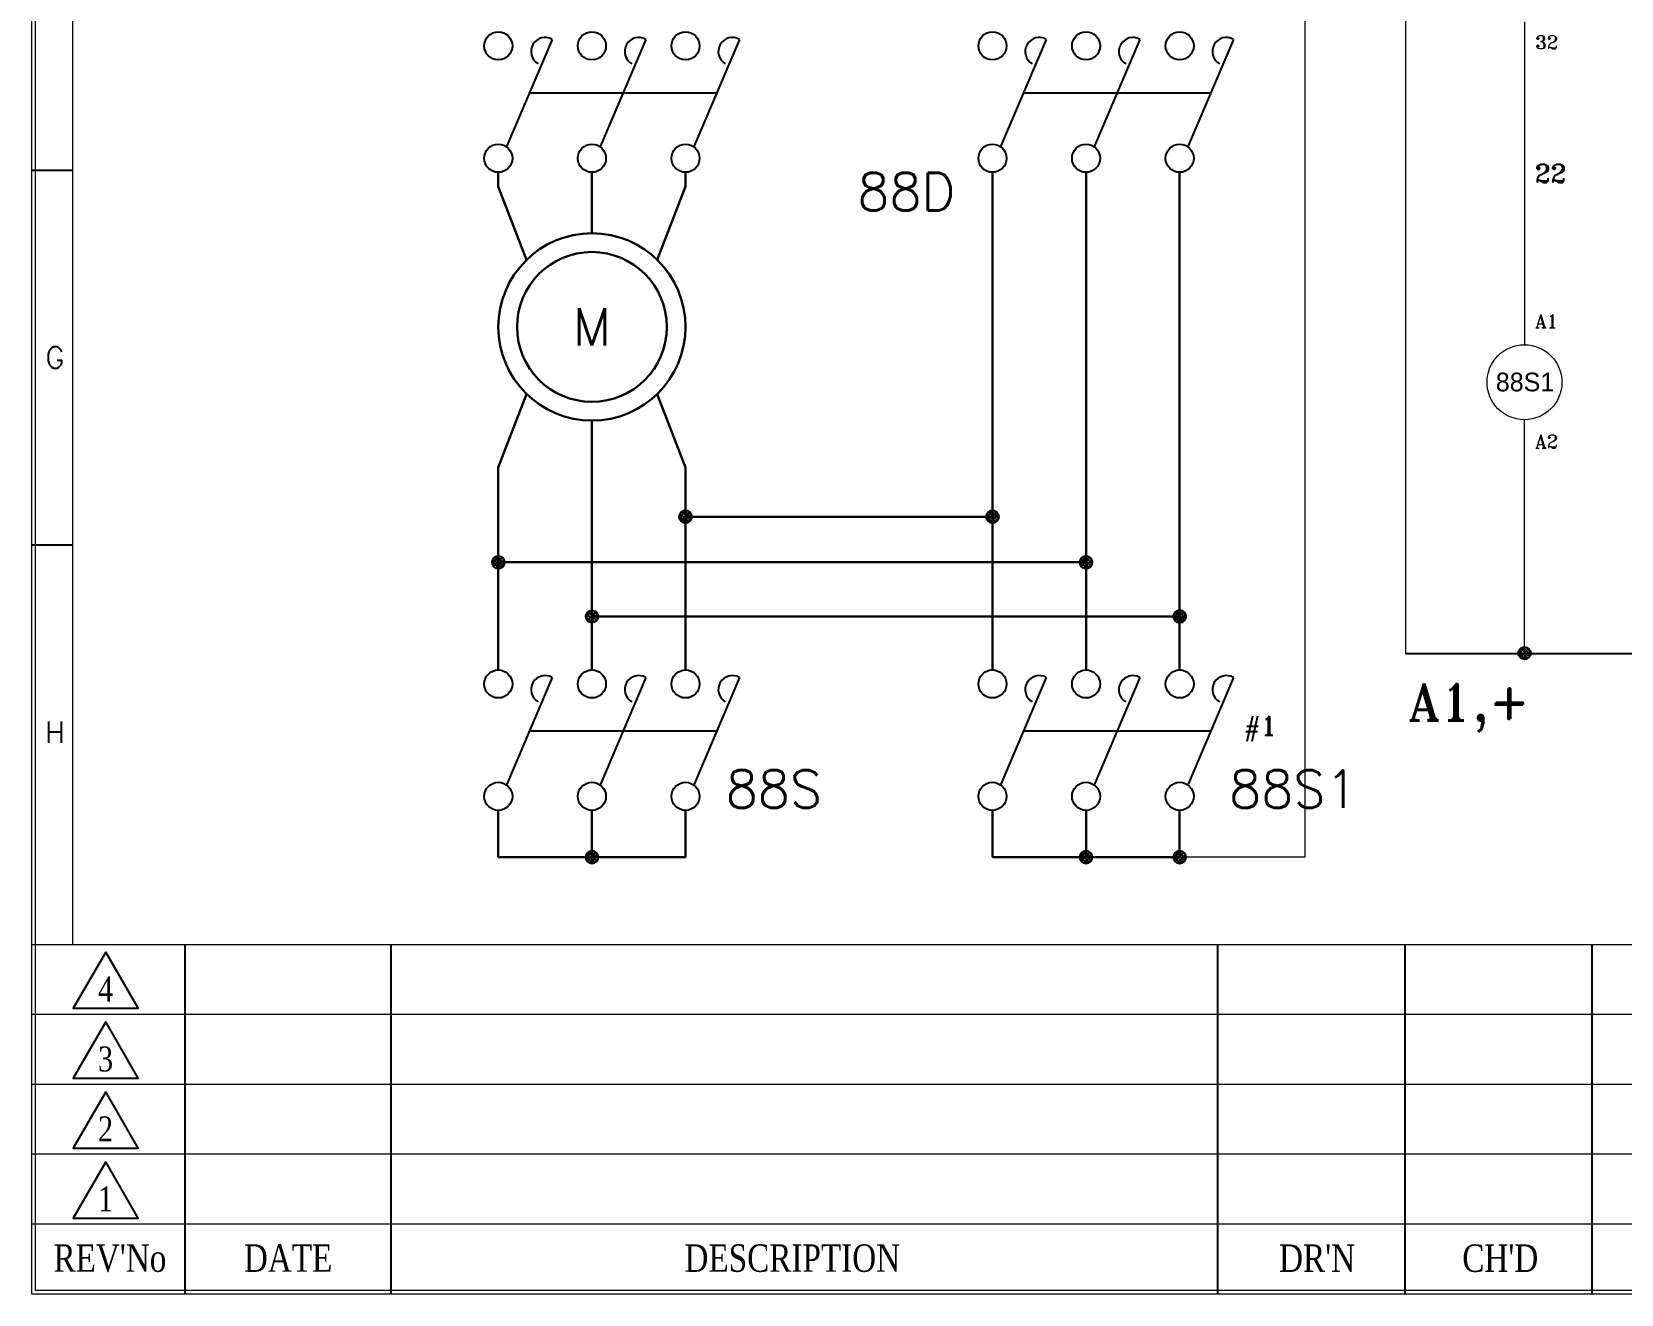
# Model space of a CAD drawing. Header units: millimetres. Extents: x 107 to 2900, y 85 to 3996.
# Drawn here: x 114.6 to 389.6, y 101.8 to 320.1 of the extents above; entities that cross this region are included whole.
import ezdxf
from ezdxf.enums import TextEntityAlignment as Align
from ezdxf.lldxf.tags import DXFTag

# ---------------------------------------------------------------- set-up
doc = ezdxf.new("R2010")
doc.units = ezdxf.units.MM
for name, color, linetype in [('1', 1, 'CENTER'), ('10', 1, 'Continuous'), ('20', 2, 'Continuous'), ('30', 3, 'Continuous'), ('40', 4, 'Continuous'), ('70', 7, 'Continuous')]:
    doc.layers.add(name, color=color, linetype=linetype)
doc.styles.add('SIMPLEX', font='SIMPLEX')
doc.styles.add('SS', font='batang.ttc', dxfattribs={"width": 0.8})
doc.styles.get("Standard").update_dxf_attribs({"font": 'BareunDotumPro1.ttf'})
doc.styles.add('STYLE2', font='romant.shx')
tags = doc.linetypes.add('CENTER', pattern=[2, 1.25, -0.25, 0.25, -0.25]).pattern_tags.tags
tags[10:11] = [DXFTag(74, 4), DXFTag(75, 0), DXFTag(340, '0'), DXFTag(46, 1.0), DXFTag(50, 0.0), DXFTag(44, 0.0), DXFTag(45, 0.0)]
tags[8:9] = [DXFTag(74, 4), DXFTag(75, 0), DXFTag(340, '0'), DXFTag(46, 1.0), DXFTag(50, 0.0), DXFTag(44, 0.0), DXFTag(45, 0.0)]
tags[6:7] = [DXFTag(74, 4), DXFTag(75, 0), DXFTag(340, '0'), DXFTag(46, 1.0), DXFTag(50, 0.0), DXFTag(44, 0.0), DXFTag(45, 0.0)]
tags[4:5] = [DXFTag(74, 4), DXFTag(75, 0), DXFTag(340, '0'), DXFTag(46, 1.0), DXFTag(50, 0.0), DXFTag(44, 0.0), DXFTag(45, 0.0)]

msp = doc.modelspace()

# ---------------------------------------------------------------- hatches: boundary and pattern name
at = {"layer": '70', "lineweight": 30}
h = msp.add_hatch(dxfattribs=at)
h.set_pattern_fill('ANSI33', color=0, scale=2.15937, style=0)
h.set_pattern_definition([(45, (1967.7426, -352.1136), (-0.38172635, 0.38172635), []), (45, (1968.1243, -352.1136), (-0.38172635, 0.38172635), [0.26992129, -0.13496065])])
h.paths.add_polyline_path([(227.705, 237.316, 0.4142136), (226.625, 236.236, 0.4142136), (227.705, 235.156)])
h.paths.add_polyline_path([(227.705, 237.316), (227.705, 236.236), (228.785, 236.236, 0.4142136)])
h.paths.add_polyline_path([(228.785, 236.236), (227.705, 236.236), (227.705, 235.156, 0.4142136)])
h = msp.add_hatch(dxfattribs=at)
h.set_pattern_fill('ANSI33', color=0, scale=2.15937, style=0)
h.set_pattern_definition([(45, (2020.84217, -352.1136), (-0.38172635, 0.38172635), []), (45, (2021.2239, -352.1136), (-0.38172635, 0.38172635), [0.26992129, -0.13496065])])
h.paths.add_polyline_path([(280.805, 237.316, 0.4142136), (279.725, 236.236, 0.4142136), (280.805, 235.156)])
h.paths.add_polyline_path([(280.805, 237.316), (280.805, 236.236), (281.884, 236.236, 0.4142136)])
h.paths.add_polyline_path([(281.884, 236.236), (280.805, 236.236), (280.805, 235.156, 0.4142136)])
h = msp.add_hatch(dxfattribs=at)
h.set_pattern_fill('ANSI33', color=0, scale=2.15937, style=0)
h.set_pattern_definition([(45, (1935.35203, -359.9947), (-0.38172635, 0.38172635), []), (45, (1935.73376, -359.9947), (-0.38172635, 0.38172635), [0.26992129, -0.13496065])])
h.paths.add_polyline_path([(195.314, 229.435, 0.4142136), (194.235, 228.355, 0.4142136), (195.314, 227.275)])
h.paths.add_polyline_path([(195.314, 229.435), (195.314, 228.355), (196.394, 228.355, 0.4142136)])
h.paths.add_polyline_path([(196.394, 228.355), (195.314, 228.355), (195.314, 227.275, 0.4142136)])
h = msp.add_hatch(dxfattribs=at)
h.set_pattern_fill('ANSI33', color=0, scale=2.15937, style=0)
h.set_pattern_definition([(45, (2037.03744, -359.9947), (-0.38172635, 0.38172635), []), (45, (2037.41917, -359.9947), (-0.38172635, 0.38172635), [0.26992129, -0.13496065])])
h.paths.add_polyline_path([(297, 229.435, 0.4142136), (295.92, 228.355, 0.4142136), (297, 227.275)])
h.paths.add_polyline_path([(297, 229.435), (297, 228.355), (298.08, 228.355, 0.4142136)])
h.paths.add_polyline_path([(298.08, 228.355), (297, 228.355), (297, 227.275, 0.4142136)])
at = {"layer": '70'}
h = msp.add_hatch(dxfattribs=at)
h.set_pattern_fill('ANSI33', color=0, scale=2.15937, style=0)
h.set_pattern_definition([(45, (1951.5473, -369.3641), (-0.38172635, 0.38172635), []), (45, (1951.92904, -369.3641), (-0.38172635, 0.38172635), [0.26992129, -0.13496065])])
h.paths.add_polyline_path([(211.51, 220.065, 0.4142136), (210.43, 218.985, 0.4142136), (211.51, 217.906)])
h.paths.add_polyline_path([(211.51, 220.065), (211.51, 218.985), (212.589, 218.985, 0.4142136)])
h.paths.add_polyline_path([(212.589, 218.985), (211.51, 218.985), (211.51, 217.906, 0.4142136)])
at = {"layer": '70', "lineweight": 30}
h = msp.add_hatch(dxfattribs=at)
h.set_pattern_fill('ANSI33', color=0, scale=2.15937, style=0)
h.set_pattern_definition([(45, (2053.2327, -369.3641), (-0.38172635, 0.38172635), []), (45, (2053.61445, -369.3641), (-0.38172635, 0.38172635), [0.26992129, -0.13496065])])
h.paths.add_polyline_path([(313.195, 220.065, 0.4142136), (312.115, 218.985, 0.4142136), (313.195, 217.906)])
h.paths.add_polyline_path([(313.195, 220.065), (313.195, 218.985), (314.275, 218.985, 0.4142136)])
h.paths.add_polyline_path([(314.275, 218.985), (313.195, 218.985), (313.195, 217.906, 0.4142136)])
at = {"layer": '70'}
h = msp.add_hatch(dxfattribs=at)
h.set_pattern_fill('ANSI33', color=256, scale=2.15937, style=0)
h.set_pattern_definition([(45, (2112.8883, -375.71345), (-0.38172635, 0.38172635), []), (45, (2113.27, -375.71345), (-0.38172635, 0.38172635), [0.26992129, -0.13496065])])
h.paths.add_polyline_path([(372.851, 213.716, 0.4142136), (371.771, 212.636, 0.4142136), (372.851, 211.556)])
h.paths.add_polyline_path([(372.851, 213.716), (372.851, 212.636), (373.93, 212.636, 0.4142136)])
h.paths.add_polyline_path([(373.93, 212.636), (372.851, 212.636), (372.851, 211.556, 0.4142136)])
at = {"layer": '70', "lineweight": 30}
h = msp.add_hatch(dxfattribs=at)
h.set_pattern_fill('ANSI33', color=0, scale=2.15937, style=0)
h.set_pattern_definition([(45, (1951.5473, -410.98754), (-0.38172635, 0.38172635), []), (45, (1951.92904, -410.98754), (-0.38172635, 0.38172635), [0.26992129, -0.13496065])])
h.paths.add_polyline_path([(211.51, 178.442, 0.4142136), (210.43, 177.362, 0.4142136), (211.51, 176.282)])
h.paths.add_polyline_path([(211.51, 178.442), (211.51, 177.362), (212.589, 177.362, 0.4142136)])
h.paths.add_polyline_path([(212.589, 177.362), (211.51, 177.362), (211.51, 176.282, 0.4142136)])
h = msp.add_hatch(dxfattribs=at)
h.set_pattern_fill('ANSI33', color=0, scale=2.15937, style=0)
h.set_pattern_definition([(45, (2037.03744, -410.98754), (-0.38172635, 0.38172635), []), (45, (2037.41917, -410.98754), (-0.38172635, 0.38172635), [0.26992129, -0.13496065])])
h.paths.add_polyline_path([(297, 178.442, 0.4142136), (295.92, 177.362, 0.4142136), (297, 176.282)])
h.paths.add_polyline_path([(297, 178.442), (297, 177.362), (298.08, 177.362, 0.4142136)])
h.paths.add_polyline_path([(298.08, 177.362), (297, 177.362), (297, 176.282, 0.4142136)])
h = msp.add_hatch(dxfattribs=at)
h.set_pattern_fill('ANSI33', color=0, scale=2.15937, style=0)
h.set_pattern_definition([(45, (2053.2327, -410.98754), (-0.38172635, 0.38172635), []), (45, (2053.61445, -410.98754), (-0.38172635, 0.38172635), [0.26992129, -0.13496065])])
h.paths.add_polyline_path([(313.195, 178.442, 0.4142136), (312.115, 177.362, 0.4142136), (313.195, 176.282)])
h.paths.add_polyline_path([(313.195, 178.442), (313.195, 177.362), (314.275, 177.362, 0.4142136)])
h.paths.add_polyline_path([(314.275, 177.362), (313.195, 177.362), (313.195, 176.282, 0.4142136)])

# ---------------------------------------------------------------- linework, layer by layer
at = {"color": 0, "linetype": 'Continuous'}
for p, q in [((200.709, 309.557), (232.965, 309.557)), ((286.2, 309.557), (318.455, 309.557)), ((200.709, 199.229), (232.965, 199.229)), ((286.2, 199.229), (318.455, 199.229))]:
    msp.add_line(p, q, dxfattribs=at)
at = {"color": 0, "lineweight": 30}
for p, q in [((195.314, 295.788), (195.314, 293.349)), ((211.51, 295.788), (211.51, 285.252)), ((227.705, 295.788), (227.705, 293.349)), ((195.314, 293.349), (200.214, 280.662)), ((227.705, 293.349), (222.806, 280.662)), ((195.314, 244.764), (200.214, 257.451)), ((227.705, 244.764), (222.806, 257.451)), ((211.51, 209.753), (211.51, 252.861)), ((195.314, 209.753), (195.314, 244.764)), ((227.705, 209.753), (227.705, 244.764)), ((227.705, 236.236), (280.805, 236.236)), ((297, 228.355), (195.314, 228.355)), ((211.51, 218.985), (313.195, 218.985)), ((195.314, 185.46), (195.314, 177.362)), ((211.51, 177.362), (211.51, 185.46)), ((227.705, 185.46), (227.705, 177.362)), ((280.805, 185.46), (280.805, 177.362)), ((297, 177.362), (297, 185.46)), ((313.195, 185.46), (313.195, 177.362)), ((227.705, 177.362), (195.314, 177.362)), ((313.195, 177.362), (280.805, 177.362))]:
    msp.add_line(p, q, dxfattribs=at)
msp.add_line((456.796, 212.532), (352.31, 212.532))
at = {"color": 1, "lineweight": 15}
msp.add_line((334.937, 177.362), (313.195, 177.362), dxfattribs=at)
at = {"color": 0, "lineweight": 30}
for radius in [16.195, 12.956]:
    msp.add_circle((211.51, 269.056), radius, dxfattribs=at)
at = {"layer": '1', "color": 0}
for p, q in [((204.627, 318.771), (196.792, 300.343)), ((220.822, 318.771), (212.987, 300.343)), ((237.017, 318.771), (229.183, 300.343)), ((290.117, 318.771), (282.282, 300.343)), ((306.312, 318.771), (298.477, 300.343)), ((322.507, 318.771), (314.673, 300.343)), ((204.627, 208.443), (196.792, 190.014)), ((220.822, 208.443), (212.987, 190.014)), ((237.017, 208.443), (229.183, 190.014)), ((290.117, 208.443), (282.282, 190.014)), ((306.312, 208.443), (298.477, 190.014)), ((322.507, 208.443), (314.673, 190.014))]:
    msp.add_line(p, q, dxfattribs=at)
for centre in [(195.314, 317.652), (211.51, 317.652), (227.705, 317.652), (280.805, 317.652), (297, 317.652), (313.195, 317.652), (195.314, 298.217), (211.51, 298.217), (227.705, 298.217), (280.805, 298.217), (297, 298.217), (313.195, 298.217), (195.314, 207.323), (211.51, 207.323), (227.705, 207.323), (280.805, 207.323), (297, 207.323), (313.195, 207.323), (195.314, 187.889), (211.51, 187.889), (227.705, 187.889), (280.805, 187.889), (297, 187.889), (313.195, 187.889)]:
    msp.add_circle(centre, 2.429, dxfattribs=at)
for centre in [(203.412, 316.668), (219.607, 316.668), (235.803, 316.668), (288.902, 316.668), (305.097, 316.668), (321.293, 316.668), (203.412, 206.339), (219.607, 206.339), (235.803, 206.339), (288.902, 206.339), (305.097, 206.339), (321.293, 206.339)]:
    msp.add_arc(centre, 2.429, 60, 240, dxfattribs=at)
at = {"layer": '10', "color": 0}
for points in [[(127.392, 160.968), (121.782, 151.251), (133.002, 151.251)], [(127.392, 148.876), (121.782, 139.159), (133.002, 139.159)], [(127.392, 136.783), (121.782, 127.066), (133.002, 127.066)], [(127.392, 124.691), (121.782, 114.974), (133.002, 114.974)]]:
    msp.add_lwpolyline(points, close=True, dxfattribs=at)
at = {"layer": '20', "color": 0, "lineweight": 13}
msp.add_lwpolyline([(121.727, 162.272), (121.727, 677.714), (928.036, 677.714), (928.036, 162.272)], dxfattribs=at)
at = {"layer": '30', "color": 0}
for p, q in [((114.601, 296.153), (121.727, 296.153)), ((114.601, 231.372), (121.727, 231.372))]:
    msp.add_line(p, q, dxfattribs=at)
at = {"layer": '40', "color": 0}
for p, q in [((141.088, 162.272), (141.088, 101.81)), ((176.717, 162.272), (176.717, 101.81)), ((319.741, 162.272), (319.741, 101.81)), ((352.132, 162.272), (352.132, 101.81)), ((384.522, 162.272), (384.522, 101.81))]:
    msp.add_line(p, q, dxfattribs=at)
at = {"layer": '40', "color": 0, "lineweight": 13}
for p, q in [((416.913, 150.18), (114.601, 150.18)), ((416.913, 138.087), (114.601, 138.087)), ((416.913, 125.995), (114.601, 125.995)), ((416.913, 113.902), (114.601, 113.902))]:
    msp.add_line(p, q, dxfattribs=at)
at = {"layer": '70', "lineweight": 15}
for p, q in [((352.309, 243.05), (352.305, 588.389)), ((372.85, 321.81), (372.85, 265.973)), ((372.85, 246.199), (372.85, 253.017)), ((372.851, 212.636), (372.85, 246.199)), ((352.31, 212.532), (352.309, 243.05))]:
    msp.add_line(p, q, dxfattribs=at)
at = {"layer": '70', "color": 1, "lineweight": 15}
msp.add_line((334.937, 177.362), (334.933, 537.71), dxfattribs=at)
at = {"layer": '70', "color": 0, "lineweight": 30}
for p, q in [((280.805, 295.788), (280.805, 209.753)), ((297, 209.753), (297, 295.788)), ((313.195, 209.753), (313.195, 295.788))]:
    msp.add_line(p, q, dxfattribs=at)
at = {"layer": '70', "color": 0, "lineweight": 13}
msp.add_line((114.601, 162.272), (935.162, 162.272), dxfattribs=at)
for points in [[(935.162, 101.81), (114.601, 101.81), (114.601, 684.84), (935.162, 684.84)], [(934.514, 102.458), (115.249, 102.458), (115.249, 684.192), (934.514, 684.192)]]:
    msp.add_lwpolyline(points, close=True, dxfattribs=at)
at = {"layer": '70', "lineweight": 15}
msp.add_circle((372.851, 259.495), 6.478, dxfattribs=at)
at = {"layer": '70', "color": 0, "lineweight": 30}
for centre in [(227.705, 236.236), (280.805, 236.236), (195.314, 228.355), (297, 228.355), (313.195, 218.985), (211.51, 177.362), (297, 177.362), (313.195, 177.362)]:
    msp.add_circle(centre, 1.08, dxfattribs=at)
at = {"layer": '70', "color": 0}
msp.add_circle((211.51, 218.985), 1.08, dxfattribs=at)
at = {"layer": '70'}
msp.add_circle((372.851, 212.636), 1.08, dxfattribs=at)

# ---------------------------------------------------------------- texts
at = {"color": 0, "style": 'STYLE2'}
for s, height, p in [('32', 2.3056, (374.718, 317.109)), ('A1', 2.3056, (374.718, 268.924)), ('A2', 2.3056, (374.718, 248.093)), ('A1,+', 6.4201, (352.748, 201.009))]:
    msp.add_text(s, height=height, dxfattribs=at).set_placement(p)
at = {"color": 3, "style": 'STYLE2'}
msp.add_text('22', height=3.1903, dxfattribs=at).set_placement((374.627, 294.002))
at = {"color": 0, "linetype": 'Continuous', "style": 'SIMPLEX'}
for s, p in [(' 88D', (252.992, 289.193)), (' 88S', (230.223, 185.929)), (' 88S1', (317.313, 185.929))]:
    msp.add_text(s, height=6.4781, dxfattribs=at).set_placement(p)
msp.add_text('M', height=6.478, dxfattribs=at).set_placement((211.51, 269.056), align=Align.MIDDLE)
at = {"color": 0, "linetype": 'Continuous'}
msp.add_text('88S1', height=3.2391, dxfattribs=at).set_placement((372.948, 259.534), align=Align.MIDDLE)
at = {"color": 6, "style": 'STYLE2'}
msp.add_text('#1', height=3.2937, dxfattribs=at).set_placement((324.248, 198.475))
at = {"layer": '30', "color": 0, "style": 'SIMPLEX'}
for s, p in [('G', (118.596, 263.763)), ('H', (118.596, 198.981))]:
    msp.add_text(s, height=3.671, dxfattribs=at).set_placement(p, align=Align.MIDDLE)
at = {"layer": '40', "color": 0, "style": 'SS', "width": 0.8}
for s, height, p in [('4', 4.319, (127.364, 152.415)), ('3', 4.319, (127.364, 140.323)), ('2', 4.319, (127.364, 128.23)), ('1', 4.319, (127.364, 116.138)), ("REV'No", 4.7506, (128.118, 105.677)), ('DATE', 4.7506, (158.949, 105.677)), ('DESCRIPTION', 4.75061, (246.179, 105.677)), ("DR'N", 4.7506, (336.972, 105.664)), ("CH'D", 4.7506, (368.667, 105.664))]:
    msp.add_text(s, height=height, dxfattribs=at).set_placement(p, align=Align.CENTER)

doc.saveas('drawing.dxf')
